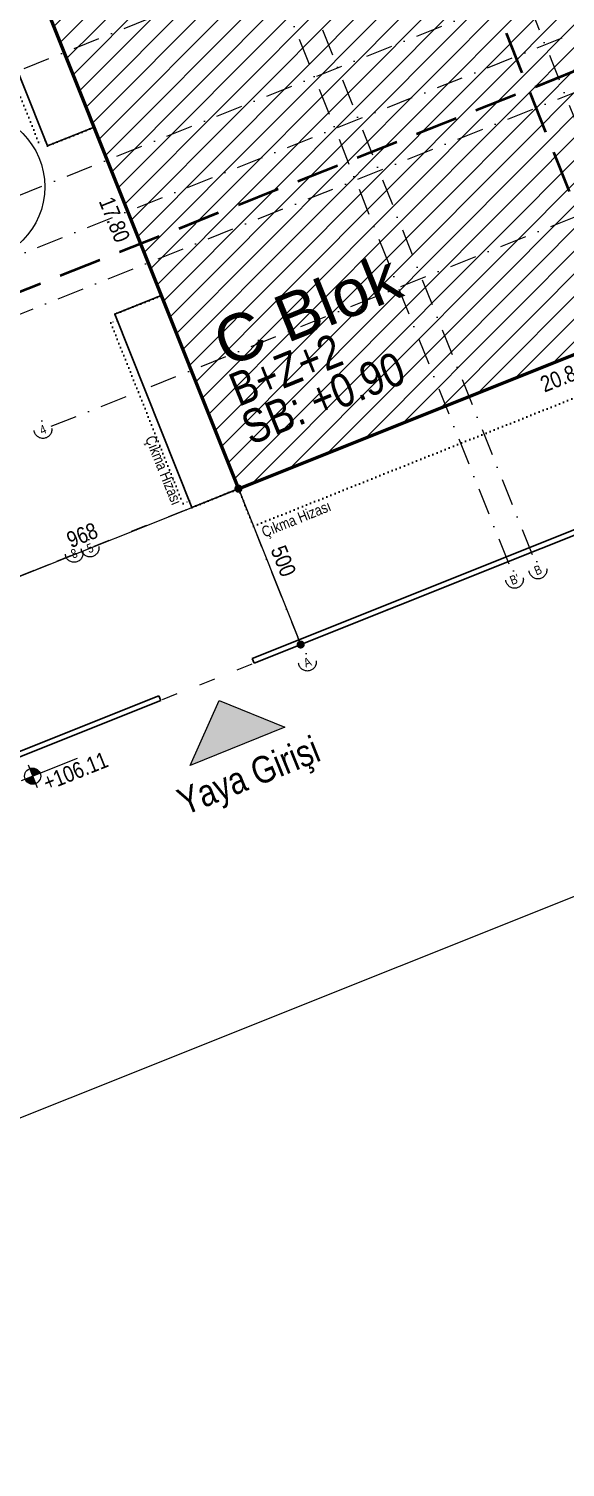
# Model space of a CAD drawing. Header units: millimetres. Extents: x 1852829 to 1882754, y -270850 to -231658.
# Drawn here: x 1865010 to 1865410, y -234977 to -233906 of the extents above; entities that cross this region are included whole.
import ezdxf
from ezdxf.enums import TextEntityAlignment as Align

# ---------------------------------------------------------------- set-up
doc = ezdxf.new("R2010")
doc.units = ezdxf.units.MM
for name, pattern in [('ACAD_ISO03W100', [30, 12, -18]), ('aks line', [0.4001, 0.2, -0.1, 0.0001, -0.1]), ('izdüşüm arka', [3.175, 0, -3.175]), ('izdüşüm ön', [9.525, 6.35, -3.175])]:
    doc.linetypes.add(name, pattern=pattern)
for name, color, linetype, lineweight in [('a_aks_line', 251, 'aks line', 13), ('a_ba', 6, 'Continuous', 50), ('a_duvar', 251, 'Continuous', 35), ('a_görünüş', 32, 'Continuous', 25), ('a_görünüş_ince', 8, 'Continuous', 20), ('a_izdüşüm_arka', 251, 'izdüşüm arka', 30), ('a_kesit_line', 7, 'izdüşüm ön', 40), ('a_not_kot', 251, 'Continuous', 13), ('a_not_malzeme_text', 252, 'Continuous', 5), ('a_not_misc', 144, 'Continuous', 5), ('a_not_text', 7, 'Continuous', 13), ('a_sınır_parsel', 1, 'Continuous', 20), ('a_sınır_yapı yaklaşma', 252, 'ACAD_ISO03W100', 13), ('a_ölçü_dış', 2, 'Continuous', 13)]:
    doc.layers.add(name, color=color, linetype=linetype, lineweight=lineweight)
doc.styles.add('arial_1_18', font='ARIALN.TTF', dxfattribs={"height": 0.2})
doc.styles.add('GENERATED_STYLE_1', font='arial.ttf')
doc.styles.get("Standard").update_dxf_attribs({"font": 'ARIALN.TTF'})
doc.dimstyles.new('200 vaz', dxfattribs={"dimtxt": 12, "dimasz": 6, "dimexe": 15, "dimexo": 0, "dimgap": 5, "dimtad": 1, "dimdec": 0, "dimlfac": 4, "dimzin": 12, "dimdsep": 46, "dimtxsty": 'Standard', "dimblk": 'DOT', "dimcen": 1, "dimadec": 1, "dimazin": 0, "dimtfac": 1, "dimtdec": 0, "dimtix": 1, "dimtofl": 0, "dimtmove": 2, "dimatfit": 0, "dimldrblk": 'DOT', "dimfxl": 15, "dimfxlon": 1, "dimtolj": 1, "dimtzin": 0, "dimarcsym": 0})

# ---------------------------------------------------------------- blocks, each defined once
blk = doc.blocks.new('_DOT')
at = {"color": 0, "linetype": 'ByBlock'}
blk.add_line((-0.5, 0), (-1, 0), dxfattribs=at)
at = {"color": 0, "linetype": 'ByBlock', "const_width": 0.5}
blk.add_lwpolyline([(-0.25, 0, 1), (0.25, 0, 1)], format="xyb", close=True, dxfattribs=at)
blk = doc.blocks.new('*D52')
at = {"layer": 'a_ölçü_dış', "color": 0, "lineweight": -2, "transparency": 16777216}
for p, q in [((1350.4, 943.6), (1356, 929.6)), ((1131.4, 855.9), (1344.9, 941.3)), ((1125.8, 853.7), (1131.4, 839.7))]:
    blk.add_line(p, q, dxfattribs=at)
at = {"layer": 'Defpoints', "color": 0, "transparency": 16777216}
for p in [(1350.4, 943.6), (1350.4, 943.5), (1125.8, 853.7)]:
    blk.add_point(p, dxfattribs=at)
at = {"layer": 'a_ölçü_dış', "color": 0, "lineweight": -2, "transparency": 16777216, "xscale": 6, "yscale": 6, "zscale": 6}
for p, rotation in [((1350.4, 943.5), 21.80624200279584), ((1125.8, 853.6), 201.8062420027959)]:
    blk.add_blockref('_DOT', p, dxfattribs=dict(at, rotation=rotation))
at = {"layer": 'a_ölçü_dış', "color": 0, "transparency": 16777216, "insert": (1234, 908.9), "char_height": 12, "attachment_point": 5, "rotation": 21.8062}
blk.add_mtext('\\A1;968', dxfattribs=at)
blk = doc.blocks.new('*D60')
at = {"layer": 'a_ölçü_dış', "color": 0, "lineweight": -2, "transparency": 16777216}
for p, q in [((1350.4, 943.6), (1336.5, 938)), ((1352.6, 938), (1394.6, 833)), ((1396.8, 827.4), (1382.9, 821.8))]:
    blk.add_line(p, q, dxfattribs=at)
at = {"layer": 'Defpoints', "color": 0, "transparency": 16777216}
for p in [(1350.4, 943.6), (1396.8, 827.4), (1396.8, 827.4)]:
    blk.add_point(p, dxfattribs=at)
at = {"layer": 'a_ölçü_dış', "color": 0, "lineweight": -2, "transparency": 16777216, "xscale": 6, "yscale": 6, "zscale": 6}
for p, rotation in [((1350.4, 943.6), 111.7823687626227), ((1396.8, 827.4), 291.7823687626227)]:
    blk.add_blockref('_DOT', p, dxfattribs=dict(at, rotation=rotation))
at = {"layer": 'a_ölçü_dış', "color": 0, "transparency": 16777216, "insert": (1383.9, 889.6), "char_height": 12, "attachment_point": 5, "rotation": 291.7824}
blk.add_mtext('\\A1;500', dxfattribs=at)
blk = doc.blocks.new('sembol_kot')
at = {"layer": 'a_not_kot'}
for points in [[(0, 10), (0, 0), (10, 0, 0.414214)], [(0, 0), (-10, 0, 0.414214), (0, -10)]]:
    blk.add_hatch(color=256, dxfattribs=at).paths.add_polyline_path(points)
for p, q in [((0, 15), (0, -15)), ((-15, 0), (60, 0))]:
    blk.add_line(p, q, dxfattribs=at)
blk.add_circle((0, 0), 10, dxfattribs=at)
blk = doc.blocks.new('vaziyet')
at = {"layer": 'a_görünüş_ince'}
h = blk.add_hatch(dxfattribs=at)
h.set_pattern_fill('ANSI31', color=256, scale=3.75, angle=0.10864)
h.set_pattern_definition([(45.108636, (-470433.299, 65964.78), (-8.43493783, 8.40301213), [])])
edge = h.paths.add_edge_path()
edge.add_line((1833.31, 1136.46), (1668.14, 1549.8))
edge.add_line((1668.14, 1549.8), (1446.43, 1461.2))
edge.add_line((1446.43, 1461.2), (1446.48, 1461.08))
edge.add_line((1446.48, 1461.08), (1411.66, 1447.17))
edge.add_line((1411.66, 1447.17), (1411.57, 1447.37))
edge.add_line((1411.57, 1447.37), (1185.23, 1356.92))
edge.add_line((1185.23, 1356.92), (1350.44, 943.5))
edge.add_line((1350.45, 943.49), (1833.3, 1136.45))
at = {"layer": 'a_not_misc'}
h = blk.add_hatch(color=256, dxfattribs=at)
h.dxf.hatch_style = 1
h.paths.add_polyline_path([(1385.1, 765.77), (1314.35, 737.35), (1336.01, 785.69)])
at = {"layer": 'a_aks_line', "ltscale": 100}
for p, q in [((1448.14, 1601.73), (1710.7, 944.76)), ((1308.85, 1546.07), (1571.41, 889.09)), ((1291.44, 1539.11), (1554, 882.13)), ((1116.2, 1226.77), (1807.78, 1503.17)), ((1137.06, 1477.41), (1399.62, 820.44)), ((1148.21, 1146.68), (1839.79, 1423.08)), ((1163.52, 1108.38), (1855.1, 1384.77)), ((1178.83, 1070.07), (1870.41, 1346.47)), ((1210.83, 989.98), (1902.42, 1266.38)), ((1246.09, 901.77), (1937.67, 1178.16))]:
    blk.add_line(p, q, dxfattribs=at)
blk.add_lwpolyline([(595.34, 641.74), (1222.14, 892.23)], dxfattribs=at)
for centre in [(1204.74, 987.55), (1227.96, 895.26), (1239.85, 899.26), (1556.17, 875.94), (1573.58, 882.9), (1401.79, 814.24)]:
    blk.add_circle(centre, 6.56, dxfattribs=at)
at = {"layer": 'a_ba'}
for p, q in [((1185.31, 1356.72), (1350.44, 943.5)), ((1350.45, 943.49), (1833.3, 1136.45))]:
    blk.add_line(p, q, dxfattribs=at)
at = {"layer": 'a_görünüş'}
for p, q in [((1150.59, 1342.84), (1208.11, 1198.91)), ((1208.11, 1198.91), (1242.83, 1212.78)), ((1292.92, 1087.42), (1258.21, 1073.55)), ((1258.21, 1073.55), (1315.73, 929.62)), ((1350.44, 943.49), (1315.73, 929.62)), ((1360.72, 817.02), (1362.11, 813.54)), ((1291.07, 789.19), (1292.47, 785.71))]:
    blk.add_line(p, q, dxfattribs=at)
for points in [[(550, 489.01), (-92.77, 232.15), (-136.52, 964.9), (1716.23, 1702.15), (2112.48, 1113.4), (1362.11, 813.54)], [(548.61, 492.49), (-89.34, 237.56), (-132.62, 962.42), (1714.81, 1697.55), (2106.78, 1115.16), (1360.72, 817.02)], [(1291.07, 789.19), (701.85, 553.73)], [(1292.47, 785.71), (703.25, 550.25)]]:
    blk.add_lwpolyline(points, dxfattribs=at)
at = {"layer": 'a_görünüş_ince', "flags": 128}
blk.add_lwpolyline([(2205.25, 881.25), (0, 0)], dxfattribs=at)
at = {"layer": 'a_izdüşüm_arka'}
for points in [[(1242.78, 1212.83), (1208.07, 1198.97), (1206.68, 1202.45), (1206.21, 1203.61), (1201.47, 1201.71), (1147.68, 1336.37), (1152.42, 1338.26), (1150.57, 1342.91), (1185.28, 1356.77), (1174.15, 1384.63), (1657.05, 1577.54), (1668.18, 1549.68), (1702.9, 1563.55), (1704.75, 1558.9), (1709.5, 1560.8), (1763.29, 1426.15), (1758.54, 1424.25), (1760.4, 1419.61), (1725.68, 1405.74)], [(1292.9, 1087.43), (1258.19, 1073.56), (1260.04, 1068.91), (1255.3, 1067.02), (1309.1, 932.37), (1313.85, 934.27), (1315.71, 929.62), (1350.42, 943.5), (1361.55, 915.64), (1844.43, 1108.6), (1833.29, 1136.46), (1868.01, 1150.33), (1866.15, 1154.97), (1870.9, 1156.87), (1817.09, 1291.52), (1812.35, 1289.62), (1810.49, 1294.26), (1775.78, 1280.39)]]:
    blk.add_lwpolyline(points, dxfattribs=at)
at = {"layer": 'a_kesit_line', "ltscale": 5}
for p, q in [((1426.76, 1592.66), (1688.08, 935.19)), ((1173.36, 1084.72), (1865.47, 1359.81))]:
    blk.add_line(p, q, dxfattribs=at)
at = {"layer": 'a_not_misc'}
blk.add_lwpolyline([(1385.1, 765.77), (1314.35, 737.35), (1336.01, 785.69), (1385.1, 765.77)], dxfattribs=at)
blk.add_circle((1149.89, 1168.37), 56.26, dxfattribs=at)
at = {"layer": 'a_sınır_parsel', "linetype": 'ACAD_ISO03W100', "flags": 128}
blk.add_lwpolyline([(2112.48, 1113.4), (-92.77, 232.15)], dxfattribs=at)
at = {"layer": 'a_sınır_yapı yaklaşma'}
blk.add_line((1922.34, 1172.03), (-27.24, 392.95), dxfattribs=at)
at = {"layer": 'a_ölçü_dış'}
blk.add_line((1245.94, 901.7), (1245.98, 901.61), dxfattribs=at)
at = {"layer": 'a_duvar', "xscale": 0.6, "yscale": 0.6, "zscale": 0.6, "rotation": 21.78429833593317}
blk.add_blockref('sembol_kot', (1197.04, 729.36), dxfattribs=at)
at = {"layer": 'a_aks_line', "ltscale": 100, "style": 'arial_1_18'}
for s, rotation, p in [('4', 21.7843, (1205.99, 984.41)), ('5', 21.7843, (1241.1, 896.13)), ('8', 21.78338, (1229.22, 892.13)), ("B'", 21.7843, (1557.42, 872.81)), ('B', 21.7843, (1574.83, 879.77)), ('A', 21.7843, (1403.05, 811.11))]:
    blk.add_text(s, height=6.75, rotation=rotation, dxfattribs=at).set_placement(p, align=Align.CENTER)
at = {"layer": 'a_not_kot'}
blk.add_text('+106.11', height=12, rotation=21.7843, dxfattribs=at).set_placement((1207.95, 718.22))
at = {"layer": 'a_not_text'}
for s, height, rotation, p in [('B+Z+2', 25, 22, (1350.52, 1004.41)), ('SB: +0.90', 25, 22, (1359.54, 975.81)), ('Çıkma Hizası', 8, 292, (1280.7, 981.04)), ('Çıkma Hizası', 8, 22, (1369.68, 907.04)), ('Yaya Girişi', 20, 22, (1310.33, 699.88))]:
    blk.add_text(s, height=height, rotation=rotation, dxfattribs=at).set_placement(p)
at = {"layer": 'a_not_text', "insert": (1341.49, 1033.02), "char_height": 35, "attachment_point": 7, "rotation": 22, "style": 'GENERATED_STYLE_1'}
blk.add_mtext('\\A1;C Blok', dxfattribs=at)
at = {"layer": 'a_ölçü_dış', "char_height": 12, "attachment_point": 5}
for s, insert, rotation in [('\\A1;17.80', (1258.04, 1143.99), 291.78237), ('\\A1;20.80', (1592.25, 1026.96), 21.78237)]:
    blk.add_mtext(s, dxfattribs=dict(at, insert=insert, rotation=rotation))
at = {"layer": 'a_ölçü_dış'}
for p1, p2, distance, picture, middle in [((1125.8, 853.72), (1350.4, 943.58), -0.1, '*D52', (1234.01, 908.89)), ((1350.4, 943.58), (1396.83, 827.41), 0, '*D60', (1383.95, 889.63))]:
    dim = blk.add_aligned_dim(p1=p1, p2=p2, distance=distance, dimstyle='200 vaz', dxfattribs=at)
    dim.commit()
    dim.dimension.update_dxf_attribs({"geometry": picture, "text_midpoint": middle})

msp = doc.modelspace()

# ---------------------------------------------------------------- block references
at = {"layer": 'a_not_malzeme_text'}
msp.add_blockref('vaziyet', (1863815.6, -235191.7), dxfattribs=at)

doc.saveas('drawing.dxf')
